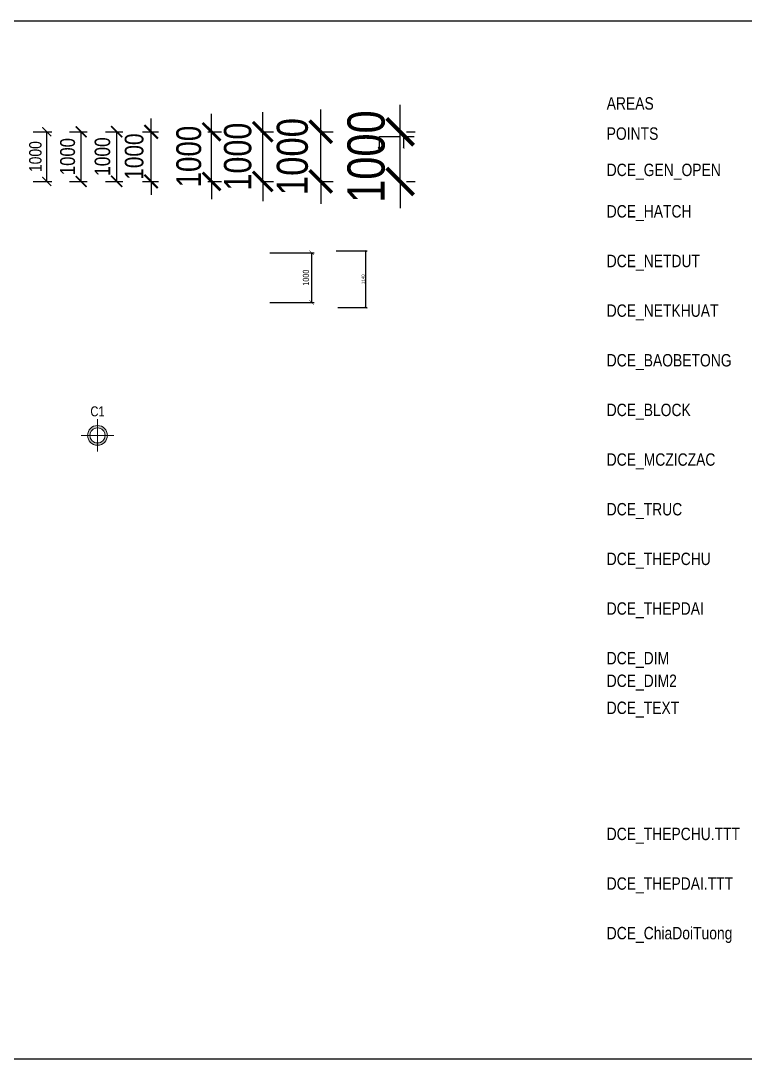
# Model space of a CAD drawing. Header units: millimetres. Extents: x -10603 to 59139, y 0 to 25238.
# Drawn here: x 7826 to 22411, y 0 to 20917 of the extents above; entities that cross this region are included whole.
import ezdxf
from ezdxf.enums import TextEntityAlignment as Align

# ---------------------------------------------------------------- set-up
doc = ezdxf.new("R2010")
doc.units = ezdxf.units.MM
for name, pattern in [('CENTER2_DBIM', [28.575, 19.05, -3.175, 3.175, -3.175]), ('DASHDOT2_DBIM', [12.7, 6.35, -3.175, 0, -3.175]), ('HIDDEN_DBIM', [2.3807, 1.587, -0.7937])]:
    doc.linetypes.add(name, pattern=pattern)
doc.layers.get('Defpoints').update_dxf_attribs({"color": 1})
for name, color, linetype in [('AREAS', 1, 'Continuous'), ('DCE_NetKhuat', 8, 'HIDDEN_DBIM'), ('POINTS', 5, 'Continuous')]:
    doc.layers.add(name, color=color, linetype=linetype)
for name, color, linetype, lineweight in [('DCE_BaoBeTong', 4, 'Continuous', 18), ('DCE_Block', 8, 'Continuous', 9), ('DCE_ChiaDoiTuong', 51, 'Continuous', 18), ('DCE_Coc', 2, 'Continuous', 13), ('DCE_Dim', 8, 'Continuous', 9), ('DCE_Dim2', 8, 'Continuous', 5), ('DCE_Gen_Open', 144, 'CENTER2_DBIM', 13), ('DCE_Hatch', 8, 'Continuous', 13), ('DCE_MCZiCZac', 144, 'Continuous', 13), ('DCE_NetDut', 8, 'HIDDEN_DBIM', 5), ('Dce_text', 7, 'Continuous', 13), ('DCE_TextCoc', 2, 'Continuous', 15), ('DCE_ThepChu', 1, 'Continuous', 35), ('DCE_ThepChu.TTT', 5, 'Continuous', 35), ('DCE_ThepDai', 32, 'Continuous', 25), ('DCE_ThepDai.TTT', 6, 'Continuous', 25), ('DCE_Truc', 8, 'DASHDOT2_DBIM', 13)]:
    doc.layers.add(name, color=color, linetype=linetype, lineweight=lineweight)
doc.styles.add('Dce_Text', font='arial.ttf', dxfattribs={"width": 0.8})
doc.dimstyles.new('Dce_100MV', dxfattribs={"dimscale": 100, "dimtxt": 2.5, "dimasz": 1.8, "dimexe": 1, "dimexo": 2, "dimgap": 1, "dimtad": 1, "dimdec": 0, "dimtxsty": 'Dce_Text', "dimblk": 'ARCHTICK', "dimcen": 2.5, "dimclrd": 8, "dimclre": 8, "dimclrt": 3, "dimadec": 0, "dimazin": 0, "dimtfac": 1, "dimtdec": 0, "dimtix": 1, "dimtmove": 2, "dimatfit": 3, "dimfxl": 1, "dimarcsym": 0})
doc.dimstyles.new('Dce_120MV', dxfattribs={"dimscale": 120, "dimtxt": 2.5, "dimasz": 1.8, "dimexe": 1, "dimexo": 2, "dimgap": 1, "dimtad": 1, "dimdec": 0, "dimrnd": 5, "dimtxsty": 'Dce_Text', "dimblk": 'ARCHTICK', "dimcen": 2.5, "dimclrd": 8, "dimclre": 8, "dimclrt": 3, "dimadec": 0, "dimazin": 0, "dimtfac": 1, "dimtdec": 0, "dimtix": 1, "dimtmove": 2, "dimatfit": 3, "dimfxl": 1, "dimarcsym": 0})
doc.dimstyles.new('Dce_125MV', dxfattribs={"dimscale": 125, "dimtxt": 2.5, "dimasz": 1.8, "dimexe": 1, "dimexo": 2, "dimgap": 1, "dimtad": 1, "dimdec": 0, "dimrnd": 5, "dimtxsty": 'Dce_Text', "dimblk": 'ARCHTICK', "dimcen": 2.5, "dimclrd": 8, "dimclre": 8, "dimclrt": 3, "dimadec": 0, "dimazin": 0, "dimtfac": 1, "dimtdec": 0, "dimtix": 1, "dimtmove": 2, "dimatfit": 3, "dimfxl": 1, "dimarcsym": 0})
doc.dimstyles.new('Dce_150MV', dxfattribs={"dimscale": 150, "dimtxt": 2.5, "dimasz": 1.8, "dimexe": 1, "dimexo": 2, "dimgap": 1, "dimtad": 1, "dimdec": 0, "dimtxsty": 'Dce_Text', "dimblk": 'ARCHTICK', "dimcen": 2.5, "dimclrd": 8, "dimclre": 8, "dimclrt": 3, "dimadec": 0, "dimazin": 0, "dimtfac": 1, "dimtdec": 0, "dimtix": 1, "dimtmove": 2, "dimatfit": 3, "dimfxl": 1, "dimarcsym": 0})
doc.dimstyles.new('Dce_200MV', dxfattribs={"dimscale": 200, "dimtxt": 2.5, "dimasz": 1.8, "dimexe": 1, "dimexo": 2, "dimgap": 1, "dimtad": 1, "dimdec": 0, "dimtxsty": 'Dce_Text', "dimblk": 'ARCHTICK', "dimcen": 2.5, "dimclrd": 8, "dimclre": 8, "dimclrt": 3, "dimadec": 0, "dimazin": 0, "dimtfac": 1, "dimtdec": 0, "dimtix": 1, "dimtmove": 2, "dimatfit": 3, "dimfxl": 1, "dimarcsym": 0})
doc.dimstyles.new('Dce_206MV', dxfattribs={"dimscale": 50, "dimtxt": 2.5, "dimasz": 1.8, "dimexe": 1, "dimexo": 2, "dimgap": 1, "dimtad": 1, "dimdec": 0, "dimtxsty": 'Dce_Text', "dimblk": 'ARCHTICK', "dimcen": 2.5, "dimclre": 2, "dimclrt": 3, "dimadec": 0, "dimazin": 0, "dimtfac": 1, "dimtdec": 0, "dimtix": 1, "dimtmove": 2, "dimatfit": 3, "dimfxl": 1, "dimarcsym": 0})
doc.dimstyles.new('Dce_207MV', dxfattribs={"dimscale": 25, "dimtxt": 2.5, "dimasz": 1.5, "dimexe": 1, "dimexo": 2, "dimgap": 1, "dimtad": 1, "dimdec": 0, "dimrnd": 5, "dimtxsty": 'Dce_Text', "dimblk": 'ARCHTICK', "dimcen": 2.5, "dimclrd": 8, "dimclre": 8, "dimclrt": 3, "dimadec": 0, "dimazin": 0, "dimtfac": 1, "dimtdec": 0, "dimtix": 1, "dimtmove": 2, "dimatfit": 3, "dimldrblk": 'DOTBLANK', "dimfxl": 1, "dimarcsym": 0})
doc.dimstyles.new('Dce_208MV', dxfattribs={"dimscale": 25, "dimtxt": 2.5, "dimasz": 1.5, "dimexe": 1, "dimexo": 2, "dimgap": 1, "dimtad": 1, "dimdec": 0, "dimrnd": 5, "dimtxsty": 'Dce_Text', "dimblk": 'ARCHTICK', "dimcen": 2.5, "dimclrd": 8, "dimclre": 8, "dimclrt": 3, "dimadec": 0, "dimazin": 0, "dimtfac": 1, "dimtdec": 0, "dimtix": 1, "dimtmove": 2, "dimatfit": 3, "dimldrblk": 'ARCHTICK', "dimfxl": 1, "dimarcsym": 0})
doc.dimstyles.new('Dce_220MV', dxfattribs={"dimscale": 220, "dimtxt": 2.5, "dimasz": 1.8, "dimexe": 1, "dimexo": 2, "dimgap": 1, "dimtad": 1, "dimdec": 0, "dimtxsty": 'Dce_Text', "dimblk": 'ARCHTICK', "dimcen": 2.5, "dimclrd": 8, "dimclre": 8, "dimclrt": 3, "dimadec": 0, "dimazin": 0, "dimtfac": 1, "dimtdec": 0, "dimtix": 1, "dimtmove": 2, "dimatfit": 3, "dimfxl": 1, "dimarcsym": 0})
doc.dimstyles.new('Dce_250MV', dxfattribs={"dimscale": 250, "dimtxt": 2.5, "dimasz": 1.8, "dimexe": 1, "dimexo": 2, "dimgap": 1, "dimtad": 1, "dimdec": 0, "dimtxsty": 'Dce_Text', "dimblk": 'ARCHTICK', "dimcen": 2.5, "dimclrd": 8, "dimclre": 8, "dimclrt": 3, "dimadec": 0, "dimazin": 0, "dimtfac": 1, "dimtdec": 0, "dimtix": 1, "dimtmove": 2, "dimatfit": 3, "dimfxl": 1, "dimarcsym": 0})
doc.dimstyles.new('Dce_300MV', dxfattribs={"dimscale": 300, "dimtxt": 2.5, "dimasz": 1.8, "dimexe": 1, "dimexo": 2, "dimgap": 1, "dimtad": 1, "dimdec": 0, "dimtxsty": 'Dce_Text', "dimblk": 'ARCHTICK', "dimcen": 2.5, "dimclrd": 8, "dimclre": 8, "dimclrt": 3, "dimadec": 0, "dimazin": 0, "dimtfac": 1, "dimtdec": 0, "dimtix": 1, "dimtmove": 2, "dimatfit": 3, "dimfxl": 1, "dimarcsym": 0})
doc.dimstyles.new('Dce_LEADERMV', dxfattribs={"dimscale": 25, "dimtxt": 2.5, "dimasz": 1.8, "dimexe": 1, "dimexo": 2, "dimgap": 1, "dimtad": 1, "dimdec": 0, "dimtxsty": 'Dce_Text', "dimblk": 'ARCHTICK', "dimcen": 2.5, "dimclrd": 8, "dimclre": 8, "dimclrt": 3, "dimadec": 0, "dimazin": 0, "dimtfac": 1, "dimtdec": 0, "dimtix": 1, "dimtmove": 2, "dimatfit": 3, "dimfxl": 1, "dimarcsym": 0})

# ---------------------------------------------------------------- blocks, each defined once
blk = doc.blocks.new('_ArchTick')
at = {"color": 0, "linetype": 'ByBlock', "const_width": 0.15}
blk.add_lwpolyline([(-0.5, -0.5), (0.5, 0.5)], dxfattribs=at)
blk = doc.blocks.new('*D246')
at = {"color": 8, "lineweight": -2, "transparency": 16777216}
for p, q in [((8073, 18681), (8449, 18681)), ((8349, 17681), (8349, 18681)), ((8073, 17681), (8449, 17681))]:
    blk.add_line(p, q, dxfattribs=at)
at = {"layer": 'Defpoints', "color": 0, "transparency": 16777216}
for p in [(7873, 18681), (8349, 18681), (7873, 17681)]:
    blk.add_point(p, dxfattribs=at)
at = {"color": 8, "lineweight": -2, "transparency": 16777216, "xscale": 180, "yscale": 180, "zscale": 180}
for p, rotation in [((8349, 18681), 90), ((8349, 17681), 270)]:
    blk.add_blockref('_ArchTick', p, dxfattribs=dict(at, rotation=rotation))
at = {"color": 3, "transparency": 16777216, "insert": (8121, 18181), "char_height": 250, "attachment_point": 5, "rotation": 90, "style": 'Dce_Text'}
blk.add_mtext('1000', dxfattribs=at)
blk = doc.blocks.new('*D247')
at = {"color": 8, "lineweight": -2, "transparency": 16777216}
for p, q in [((8808, 18681), (9163, 18681)), ((9043, 17681), (9043, 18681)), ((8808, 17681), (9163, 17681))]:
    blk.add_line(p, q, dxfattribs=at)
at = {"layer": 'Defpoints', "color": 0, "transparency": 16777216}
for p in [(8568, 18681), (9043, 18681), (8568, 17681)]:
    blk.add_point(p, dxfattribs=at)
at = {"color": 8, "lineweight": -2, "transparency": 16777216, "xscale": 216, "yscale": 216, "zscale": 216}
for p, rotation in [((9043, 18681), 90), ((9043, 17681), 270)]:
    blk.add_blockref('_ArchTick', p, dxfattribs=dict(at, rotation=rotation))
at = {"color": 3, "transparency": 16777216, "insert": (8770, 18181), "char_height": 300, "attachment_point": 5, "rotation": 90, "style": 'Dce_Text'}
blk.add_mtext('1000', dxfattribs=at)
blk = doc.blocks.new('*D248')
at = {"color": 8, "lineweight": -2, "transparency": 16777216}
for p, q in [((9531, 18681), (9882, 18681)), ((9757, 17681), (9757, 18681)), ((9531, 17681), (9882, 17681))]:
    blk.add_line(p, q, dxfattribs=at)
at = {"layer": 'Defpoints', "color": 0, "transparency": 16777216}
for p in [(9281, 18681), (9757, 18681), (9281, 17681)]:
    blk.add_point(p, dxfattribs=at)
at = {"color": 8, "lineweight": -2, "transparency": 16777216, "xscale": 225, "yscale": 225, "zscale": 225}
for p, rotation in [((9757, 18681), 90), ((9757, 17681), 270)]:
    blk.add_blockref('_ArchTick', p, dxfattribs=dict(at, rotation=rotation))
at = {"color": 3, "transparency": 16777216, "insert": (9472, 18181), "char_height": 312.5, "attachment_point": 5, "rotation": 90, "style": 'Dce_Text'}
blk.add_mtext('1000', dxfattribs=at)
blk = doc.blocks.new('*D249')
at = {"color": 8, "lineweight": -2, "transparency": 16777216}
for p, q in [((10451, 18681), (10451, 18951)), ((10276, 18681), (10601, 18681)), ((10451, 17681), (10451, 18681)), ((10276, 17681), (10601, 17681)), ((10451, 17681), (10451, 17411))]:
    blk.add_line(p, q, dxfattribs=at)
at = {"layer": 'Defpoints', "color": 0, "transparency": 16777216}
for p in [(9976, 18681), (10451, 18681), (9976, 17681)]:
    blk.add_point(p, dxfattribs=at)
at = {"color": 8, "lineweight": -2, "transparency": 16777216, "xscale": 270, "yscale": 270, "zscale": 270}
for p, rotation in [((10451, 18681), 270), ((10451, 17681), 90)]:
    blk.add_blockref('_ArchTick', p, dxfattribs=dict(at, rotation=rotation))
at = {"color": 3, "transparency": 16777216, "insert": (10110, 18181), "char_height": 375, "attachment_point": 5, "rotation": 90, "style": 'Dce_Text'}
blk.add_mtext('1000', dxfattribs=at)
blk = doc.blocks.new('*D250')
at = {"color": 8, "lineweight": -2, "transparency": 16777216}
for p, q in [((11667, 18681), (11667, 19041)), ((11591, 18681), (11867, 18681)), ((11667, 17681), (11667, 18681)), ((11591, 17681), (11867, 17681)), ((11667, 17681), (11667, 17321))]:
    blk.add_line(p, q, dxfattribs=at)
at = {"layer": 'Defpoints', "color": 0, "transparency": 16777216}
for p in [(11191, 18681), (11667, 18681), (11191, 17681)]:
    blk.add_point(p, dxfattribs=at)
at = {"color": 8, "lineweight": -2, "transparency": 16777216, "xscale": 360, "yscale": 360, "zscale": 360}
for p, rotation in [((11667, 18681), 270), ((11667, 17681), 90)]:
    blk.add_blockref('_ArchTick', p, dxfattribs=dict(at, rotation=rotation))
at = {"color": 3, "transparency": 16777216, "insert": (11211, 18181), "char_height": 500, "attachment_point": 5, "rotation": 90, "style": 'Dce_Text'}
blk.add_mtext('1000', dxfattribs=at)
blk = doc.blocks.new('*D251')
at = {"color": 2, "lineweight": -2, "transparency": 16777216}
for p, q in [((12841, 16243), (13732, 16243)), ((12841, 15243), (13732, 15243))]:
    blk.add_line(p, q, dxfattribs=at)
at = {"color": 0, "lineweight": -2, "transparency": 16777216}
blk.add_line((13682, 16243), (13682, 15243), dxfattribs=at)
at = {"layer": 'Defpoints', "color": 0, "transparency": 16777216}
for p in [(12741, 16243), (12741, 15243), (13682, 15243)]:
    blk.add_point(p, dxfattribs=at)
at = {"color": 0, "lineweight": -2, "transparency": 16777216, "xscale": 90, "yscale": 90, "zscale": 90}
for p, rotation in [((13682, 16243), 90), ((13682, 15243), 270)]:
    blk.add_blockref('_ArchTick', p, dxfattribs=dict(at, rotation=rotation))
at = {"color": 3, "transparency": 16777216, "insert": (13568, 15743), "char_height": 125, "attachment_point": 5, "rotation": 90, "style": 'Dce_Text'}
blk.add_mtext('1000', dxfattribs=at)
blk = doc.blocks.new('*D252')
at = {"color": 8, "lineweight": -2, "transparency": 16777216}
for p, q in [((14176, 16281), (14801, 16281)), ((14776, 15141), (14776, 16281)), ((14206, 15141), (14801, 15141))]:
    blk.add_line(p, q, dxfattribs=at)
at = {"layer": 'Defpoints', "color": 0, "transparency": 16777216}
for p in [(14126, 16281), (14776, 16281), (14156, 15141)]:
    blk.add_point(p, dxfattribs=at)
at = {"color": 8, "lineweight": -2, "transparency": 16777216, "xscale": 45, "yscale": 45, "zscale": 45}
for p, rotation in [((14776, 16281), 90), ((14776, 15141), 270)]:
    blk.add_blockref('_ArchTick', p, dxfattribs=dict(at, rotation=rotation))
at = {"color": 3, "transparency": 16777216, "insert": (14719, 15711), "char_height": 62.5, "attachment_point": 5, "rotation": 90, "style": 'Dce_Text'}
blk.add_mtext('1140', dxfattribs=at)
blk = doc.blocks.new('_DotBlank')
at = {"color": 0, "linetype": 'ByBlock', "lineweight": -2}
blk.add_line((-0.5, 0), (-1, 0), dxfattribs=at)
blk.add_circle((0, 0), 0.5, dxfattribs=at)
blk = doc.blocks.new('*D255')
at = {"color": 8, "lineweight": -2, "transparency": 16777216}
for p, q in [((13866, 18681), (13866, 19131)), ((13866, 17681), (13866, 18681)), ((13890, 18681), (14116, 18681)), ((13866, 17681), (13866, 17231)), ((13890, 17681), (14116, 17681))]:
    blk.add_line(p, q, dxfattribs=at)
at = {"layer": 'Defpoints', "color": 0, "transparency": 16777216}
for p in [(13390, 18681), (13866, 18681), (13390, 17681)]:
    blk.add_point(p, dxfattribs=at)
at = {"color": 8, "lineweight": -2, "transparency": 16777216, "xscale": 450, "yscale": 450, "zscale": 450}
for p, rotation in [((13866, 18681), 270), ((13866, 17681), 90)]:
    blk.add_blockref('_ArchTick', p, dxfattribs=dict(at, rotation=rotation))
at = {"color": 3, "transparency": 16777216, "insert": (13297, 18181), "char_height": 625, "attachment_point": 5, "rotation": 90, "style": 'Dce_Text'}
blk.add_mtext('1000', dxfattribs=at)
blk = doc.blocks.new('*D256')
at = {"color": 8, "lineweight": -2, "transparency": 16777216}
for p, q in [((12697, 18681), (12697, 19077)), ((12661, 18681), (12917, 18681)), ((12697, 17681), (12697, 18681)), ((12661, 17681), (12917, 17681)), ((12697, 17681), (12697, 17285))]:
    blk.add_line(p, q, dxfattribs=at)
at = {"layer": 'Defpoints', "color": 0, "transparency": 16777216}
for p in [(12221, 18681), (12697, 18681), (12221, 17681)]:
    blk.add_point(p, dxfattribs=at)
at = {"color": 8, "lineweight": -2, "transparency": 16777216, "xscale": 396, "yscale": 396, "zscale": 396}
for p, rotation in [((12697, 18681), 270), ((12697, 17681), 90)]:
    blk.add_blockref('_ArchTick', p, dxfattribs=dict(at, rotation=rotation))
at = {"color": 3, "transparency": 16777216, "insert": (12196, 18181), "char_height": 550, "attachment_point": 5, "rotation": 90, "style": 'Dce_Text'}
blk.add_mtext('1000', dxfattribs=at)
blk = doc.blocks.new('*D257')
at = {"color": 8, "lineweight": -2, "transparency": 16777216}
for p, q in [((15465, 18681), (15465, 19221)), ((15465, 17681), (15465, 18681)), ((15590, 18681), (15765, 18681)), ((15465, 17681), (15465, 17141)), ((15590, 17681), (15765, 17681))]:
    blk.add_line(p, q, dxfattribs=at)
at = {"layer": 'Defpoints', "color": 0, "transparency": 16777216}
for p in [(14990, 18681), (15465, 18681), (14990, 17681)]:
    blk.add_point(p, dxfattribs=at)
at = {"color": 8, "lineweight": -2, "transparency": 16777216, "xscale": 540, "yscale": 540, "zscale": 540}
for p, rotation in [((15465, 18681), 270), ((15465, 17681), 90)]:
    blk.add_blockref('_ArchTick', p, dxfattribs=dict(at, rotation=rotation))
at = {"color": 3, "transparency": 16777216, "insert": (14782, 18181), "char_height": 750, "attachment_point": 5, "rotation": 90, "style": 'Dce_Text'}
blk.add_mtext('1000', dxfattribs=at)
blk = doc.blocks.new('*U178')
at = {"ltscale": 150}
h = blk.add_hatch(color=256, dxfattribs=at)
h.dxf.hatch_style = 1
h.paths.add_polyline_path([(0, 2), (0, 1.52, -0.414214), (1.52, 0), (2, 0, 0.414214)])
h.paths.add_polyline_path([(0, 1.52), (0, 2, 0.414214), (-2, 0), (-1.52, 0, -0.414214)])
h.paths.add_polyline_path([(-1.52, 0), (-2, 0, 0.414214), (0, -2), (0, -1.52, -0.414214)])
h.paths.add_polyline_path([(2, 0), (1.52, 0, -0.414214), (0, -1.52), (0, -2, 0.414214)])
at = {"ltscale": 100}
for p, q in [((0, -3.27), (0, 3.27)), ((-3.27, 0), (3.27, 0))]:
    blk.add_line(p, q, dxfattribs=at)
at = {"ltscale": 150}
for radius in [2, 1.52]:
    blk.add_circle((0, 0), radius, dxfattribs=at)
at = {"layer": 'POINTS', "ltscale": 0.1}
blk.add_point((0, 0), dxfattribs=at)
at = {"layer": 'DCE_TextCoc', "style": 'Dce_Text', "width": 0.8}
blk.add_attdef('PILE.TAG', text='', height=2, dxfattribs=at).set_placement((0, 4.84), align=Align.MIDDLE_CENTER)
blk = doc.blocks.new('Block_ALL')
blk.add_lwpolyline([(0, 20917), (41958.1, 20917), (41958.1, 0), (0, 0)], close=True)
at = {"layer": 'DCE_Coc', "xscale": 100, "yscale": 100, "zscale": 100}
blk.add_blockref('*U178', (9370.9, 12565.4), dxfattribs=at).add_auto_attribs({'PILE.TAG': 'C1'})
at = {"layer": 'AREAS', "color": 8, "true_color": 0x808080, "insert": (19622, 19251), "char_height": 250, "attachment_point": 4, "style": 'Dce_Text'}
blk.add_mtext('AREAS', dxfattribs=at)
at = {"layer": 'DCE_BaoBeTong', "insert": (19622, 14042.6), "char_height": 250, "attachment_point": 4, "style": 'Dce_Text'}
blk.add_mtext('DCE_BAOBETONG', dxfattribs=at)
at = {"layer": 'DCE_Block', "insert": (19622, 13042.6), "char_height": 250, "attachment_point": 4, "style": 'Dce_Text'}
blk.add_mtext('DCE_BLOCK', dxfattribs=at)
at = {"layer": 'DCE_ChiaDoiTuong', "insert": (19622, 2502.6), "char_height": 250, "attachment_point": 4, "style": 'Dce_Text'}
blk.add_mtext('DCE_ChiaDoiTuong', dxfattribs=at)
at = {"layer": 'DCE_Dim', "insert": (19622, 8042.6), "char_height": 250, "attachment_point": 4, "style": 'Dce_Text'}
blk.add_mtext('DCE_DIM', dxfattribs=at)
at = {"layer": 'DCE_Dim2', "insert": (19622, 7587.2), "char_height": 250, "width": 1238.095, "attachment_point": 4, "style": 'Dce_Text'}
blk.add_mtext('DCE_DIM2', dxfattribs=at)
at = {"layer": 'DCE_Gen_Open', "insert": (19622, 17877.6), "char_height": 250, "attachment_point": 4, "style": 'Dce_Text'}
blk.add_mtext('DCE_GEN_OPEN', dxfattribs=at)
at = {"layer": 'DCE_Hatch', "insert": (19622, 17042.6), "char_height": 250, "attachment_point": 4, "style": 'Dce_Text'}
blk.add_mtext('DCE_HATCH', dxfattribs=at)
at = {"layer": 'DCE_MCZiCZac', "insert": (19622, 12042.6), "char_height": 250, "attachment_point": 4, "style": 'Dce_Text'}
blk.add_mtext('DCE_MCZICZAC', dxfattribs=at)
at = {"layer": 'DCE_NetDut', "insert": (19622, 16042.6), "char_height": 250, "attachment_point": 4, "style": 'Dce_Text'}
blk.add_mtext('DCE_NETDUT', dxfattribs=at)
at = {"layer": 'DCE_NetKhuat', "insert": (19622, 15042.6), "char_height": 250, "attachment_point": 4, "style": 'Dce_Text'}
blk.add_mtext('DCE_NETKHUAT', dxfattribs=at)
at = {"layer": 'Dce_text', "insert": (19622, 7042.6), "char_height": 250, "attachment_point": 4, "style": 'Dce_Text'}
blk.add_mtext('DCE_TEXT', dxfattribs=at)
at = {"layer": 'DCE_ThepChu', "insert": (19622, 10042.6), "char_height": 250, "attachment_point": 4, "style": 'Dce_Text'}
blk.add_mtext('DCE_THEPCHU', dxfattribs=at)
at = {"layer": 'DCE_ThepChu.TTT', "insert": (19622, 4502.6), "char_height": 250, "attachment_point": 4, "style": 'Dce_Text'}
blk.add_mtext('DCE_THEPCHU.TTT', dxfattribs=at)
at = {"layer": 'DCE_ThepDai', "insert": (19622, 9042.6), "char_height": 250, "attachment_point": 4, "style": 'Dce_Text'}
blk.add_mtext('DCE_THEPDAI', dxfattribs=at)
at = {"layer": 'DCE_ThepDai.TTT', "insert": (19622, 3502.6), "char_height": 250, "attachment_point": 4, "style": 'Dce_Text'}
blk.add_mtext('DCE_THEPDAI.TTT', dxfattribs=at)
at = {"layer": 'DCE_Truc', "ltscale": 0.5, "insert": (19622, 11042.6), "char_height": 250, "attachment_point": 4, "style": 'Dce_Text'}
blk.add_mtext('DCE_TRUC', dxfattribs=at)
at = {"layer": 'POINTS', "insert": (19622, 18642.9), "char_height": 250, "attachment_point": 4, "style": 'Dce_Text'}
blk.add_mtext('POINTS', dxfattribs=at)
for base, p1, p2, dimstyle, picture, middle in [((15465.4, 18681.4), (14989.9, 17681.4), (14989.9, 18681.4), 'Dce_300MV', '*D257', (14782.4, 18181.4)), ((11666.8, 18681.4), (11191.3, 17681.4), (11191.3, 18681.4), 'Dce_200MV', '*D250', (11211.5, 18181.4)), ((12696.9, 18681.4), (12221.4, 17681.4), (12221.4, 18681.4), 'Dce_220MV', '*D256', (12196.1, 18181.4)), ((13866, 18681.4), (13390.5, 17681.4), (13390.5, 18681.4), 'Dce_250MV', '*D255', (13296.9, 18181.4)), ((10451.3, 18681.4), (9975.8, 17681.4), (9975.8, 18681.4), 'Dce_150MV', '*D249', (10109.8, 18181.4)), ((8348.7, 18681.4), (7873.2, 17681.4), (7873.2, 18681.4), 'Dce_100MV', '*D246', (8121.1, 18181.4)), ((9043.1, 18681.4), (8567.6, 17681.4), (8567.6, 18681.4), 'Dce_120MV', '*D247', (8769.9, 18181.4)), ((9756.9, 18681.4), (9281.4, 17681.4), (9281.4, 18681.4), 'Dce_125MV', '*D248', (9472.3, 18181.4)), ((13682.2, 15243.2), (12740.5, 16243.2), (12740.5, 15243.2), 'Dce_206MV', '*D251', (13568.4, 15743.2)), ((14775.8, 16281.3), (14155.8, 15141.3), (14125.8, 16281.3), 'Dce_LEADERMV', '*D252', (14718.9, 15711.3))]:
    dim = blk.add_linear_dim(base=base, p1=p1, p2=p2, angle=90, dimstyle=dimstyle)
    dim.commit()
    dim.dimension.update_dxf_attribs({"geometry": picture, "text_midpoint": middle})
for points, dimstyle in [([(15044.8, 18359), (15044.8, 18588), (15443.8, 18588)], 'Dce_207MV'), ([(15534.8, 18353), (15534.8, 18588), (15748.8, 18588)], 'Dce_208MV')]:
    blk.add_leader(points, dimstyle=dimstyle, override={"dimgap": 1, "dimtad": 0})

msp = doc.modelspace()

# ---------------------------------------------------------------- block references
msp.add_blockref('Block_ALL', (0, 0))

doc.saveas('drawing.dxf')
